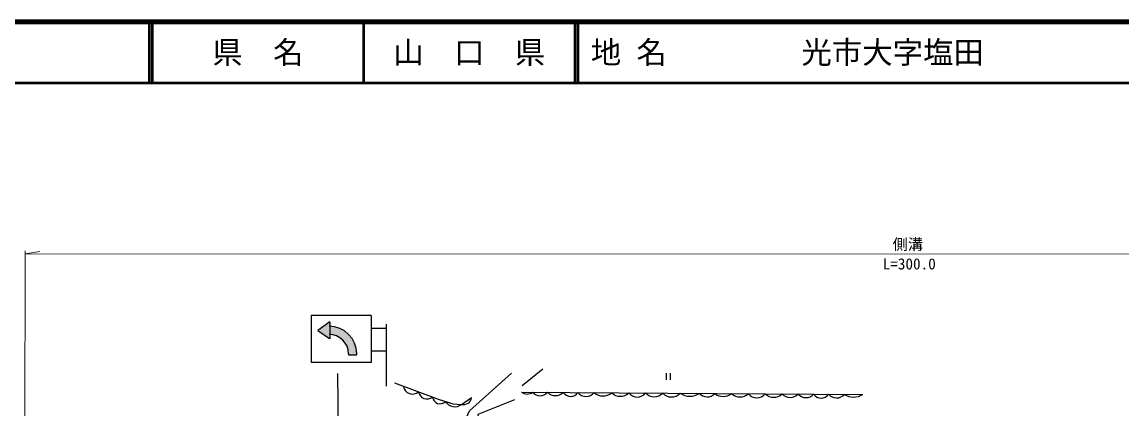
# Model space of a CAD drawing. Units: millimetres at full size, sheet at 1:1000; details may follow other scales. Extents: x -60276326 to 220865903, y -217379184 to 46736771.
# Drawn here: x 276819 to 457746, y 316466 to 380000 of the extents above; entities that cross this region are included whole.
import ezdxf
from ezdxf.enums import TextEntityAlignment as Align

# ---------------------------------------------------------------- set-up
doc = ezdxf.new("R2010")
doc.units = ezdxf.units.MM
doc.header["$LTSCALE"] = 1000
for name, color, linetype, lineweight in [('M-BGD', 7, 'Continuous', 25), ('M-STR-HTXT', 7, 'Continuous', 13), ('M-STR-STRC', 7, 'Continuous', 25), ('M-TTL', 2, 'Continuous', 140), ('M-TTL-LINE', 7, 'Continuous', 50)]:
    doc.layers.add(name, color=color, linetype=linetype, lineweight=lineweight)
doc.layers.add('M-TTL-TXT', color=7, linetype='Continuous')
doc.styles.add('ＭＳ ゴシック', font='')
doc.styles.get('ＭＳ ゴシック').set_extended_font_data('MS Gothic')

msp = doc.modelspace()

# ---------------------------------------------------------------- hatches: boundary and pattern name
at = {"layer": 'M-STR-STRC'}
for points in [[(327390, 327909), (327477, 327848), (327477, 328573), (327477, 329923), (327477, 330648), (325477, 329248)], [(327533, 328567), (327589, 328563), (327644, 328557), (327700, 328551), (327755, 328544), (327810, 328537), (327866, 328528), (327920, 328518), (327975, 328507), (328030, 328495), (328084, 328482), (328138, 328469), (328192, 328454), (328246, 328438), (328299, 328422), (328352, 328405), (328405, 328386), (328457, 328367), (328510, 328347), (328561, 328326), (328613, 328304), (328664, 328281), (328714, 328257), (328764, 328232), (328814, 328207), (328863, 328180), (328912, 328153), (328960, 328125), (329008, 328096), (329055, 328066), (329102, 328036), (329148, 328005), (329194, 327972), (329239, 327939), (329283, 327906), (329327, 327871), (329371, 327836), (329413, 327800), (329455, 327763), (329497, 327725), (329537, 327687), (329577, 327648), (329617, 327609), (329655, 327568), (329693, 327527), (329731, 327486), (329767, 327444), (329803, 327401), (329838, 327357), (329872, 327313), (329906, 327268), (329938, 327223), (329970, 327177), (330001, 327131), (330032, 327084), (330061, 327036), (330090, 326988), (330117, 326940), (330144, 326891), (330170, 326842), (330195, 326792), (330220, 326741), (330243, 326691), (330266, 326640), (330287, 326588), (330308, 326536), (330328, 326484), (330347, 326432), (330365, 326379), (330382, 326326), (330398, 326272), (330413, 326218), (330428, 326164), (330441, 326110), (330453, 326056), (330465, 326001), (330475, 325946), (330485, 325891), (330493, 325836), (330501, 325781), (330508, 325725), (330513, 325670), (330518, 325614), (330522, 325558), (330524, 325502), (330526, 325447), (330527, 325391), (330527, 325373), (330527, 325223), (331877, 325223), (331877, 325373), (331877, 325382), (331876, 325461), (331874, 325541), (331870, 325620), (331865, 325699), (331859, 325779), (331851, 325858), (331842, 325936), (331832, 326015), (331820, 326094), (331806, 326172), (331792, 326250), (331776, 326328), (331758, 326405), (331740, 326483), (331720, 326559), (331698, 326636), (331676, 326712), (331652, 326788), (331626, 326863), (331600, 326938), (331572, 327012), (331542, 327086), (331512, 327159), (331480, 327232), (331447, 327304), (331413, 327376), (331377, 327447), (331340, 327517), (331302, 327587), (331263, 327656), (331223, 327724), (331181, 327792), (331138, 327859), (331094, 327925), (331049, 327990), (331003, 328055), (330956, 328119), (330907, 328181), (330858, 328243), (330807, 328305), (330755, 328365), (330702, 328424), (330649, 328483), (330594, 328540), (330538, 328597), (330481, 328652), (330424, 328707), (330365, 328760), (330305, 328813), (330245, 328864), (330184, 328915), (330121, 328964), (330058, 329012), (329994, 329059), (329930, 329105), (329864, 329150), (329798, 329194), (329731, 329237), (329663, 329278), (329594, 329318), (329525, 329357), (329455, 329395), (329385, 329431), (329314, 329467), (329242, 329501), (329170, 329533), (329097, 329565), (329023, 329595), (328949, 329624), (328875, 329652), (328800, 329678), (328725, 329703), (328649, 329727), (328573, 329749), (328496, 329770), (328419, 329790), (328342, 329809), (328264, 329826), (328187, 329841), (328109, 329856), (328030, 329869), (327952, 329880), (327873, 329890), (327794, 329899), (327715, 329907), (327636, 329913), (327556, 329917), (327477, 329921), (327477, 328573), (327477, 328570)]]:
    msp.add_hatch(color=256, dxfattribs=at).paths.add_polyline_path(points)

# ---------------------------------------------------------------- linework, layer by layer
at = {"layer": 'M-BGD'}
for p, q in [((362484, 322869), (359104, 320127)), ((382771, 322214), (382771, 321096)), ((383438, 322214), (383438, 321096)), ((358993, 319081), (415120, 318694))]:
    msp.add_line(p, q, dxfattribs=at)
for points in [[(353133, 305442), (348002, 305944), (349847, 314654), (350416, 315982), (357326, 322189)], [(338061, 320592), (345420, 317891), (346698, 317495), (347673, 317171), (349095, 317071), (350774, 318195)], [(357820, 317839), (351809, 315423), (351957, 314368), (359623, 314368), (371578, 314376), (384694, 314150), (397307, 313491), (409992, 313073), (418354, 312769), (426282, 312688)]]:
    msp.add_lwpolyline(points, dxfattribs=at)
for centre, radius, start, end in [((341056, 320240), 1480, 188.11769, 311.56808), ((343423, 319358), 1403, 189.24334, 310.44244), ((359913, 320247), 1485, 231.68728, 307.52183), ((362050, 320065), 1584, 218.95856, 320.25055), ((364566, 320334), 1825, 224.65054, 314.55857), ((367053, 319832), 1447, 213.47976, 325.72935), ((369607, 320123), 1752, 219.15279, 320.05632), ((372391, 320626), 2173, 228.4877, 310.72141), ((375219, 320425), 2020, 225.70664, 313.50246), ((378010, 320033), 1764, 217.47804, 321.73106), ((380811, 320254), 1932, 222.84418, 316.36493), ((383643, 320201), 1922, 221.73065, 317.47846), ((386667, 321206), 2809, 235.10897, 304.10014), ((389506, 319956), 1660, 220.4097, 318.7994), ((392157, 320598), 2231, 231.06481, 308.14429), ((394930, 320337), 2043, 226.98399, 312.22512), ((397695, 319925), 1775, 218.33106, 320.87805), ((400473, 320256), 2017, 226.00575, 313.20336), ((403173, 319973), 1775, 221.98638, 317.22272), ((405761, 319885), 1703, 221.01097, 318.19814), ((408262, 319564), 1476, 213.47976, 325.72935), ((410788, 319847), 1717, 220.46519, 318.74392), ((413615, 321043), 2790, 236.5747, 302.63441), ((345590, 318433), 1266, 186.48384, 316.08831), ((347996, 318374), 1704, 208.70099, 310.13296), ((349426, 318393), 1363, 255.94252, 351.61963)]:
    msp.add_arc(centre, radius, start, end, dxfattribs=at)
at = {"layer": 'M-STR-HTXT'}
for p, q in [((277324, 342355), (277229, 296488)), ((277323, 341855), (279748, 342239)), ((277323, 341855), (573635, 341724))]:
    msp.add_line(p, q, dxfattribs=at)
at = {"layer": 'M-STR-STRC'}
for p, q in [((334238, 331679), (324388, 331679)), ((324388, 331679), (324388, 323979)), ((334238, 331679), (334238, 323979)), ((327477, 330648), (325477, 329248)), ((327477, 330648), (327477, 327848)), ((336738, 329541), (334238, 329541)), ((336738, 330262), (336738, 320062)), ((325477, 329248), (327390, 327909)), ((336738, 325824), (334238, 325824)), ((334238, 323979), (324388, 323979)), ((330527, 325373), (330527, 325223)), ((330527, 325223), (331877, 325223)), ((331877, 325223), (331877, 325373)), ((328718, 322170), (329011, 297194))]:
    msp.add_line(p, q, dxfattribs=at)
for radius in [4550, 3200]:
    msp.add_arc((327327, 325373), radius, 0, 90, dxfattribs=at)
at = {"layer": 'M-TTL'}
msp.add_line((680000, 380000), (40000, 380000), dxfattribs=at)
at = {"layer": 'M-TTL-LINE'}
for p, q in [((297750, 380000), (297750, 370000)), ((298250, 380000), (298250, 370000)), ((333000, 380000), (333000, 370000)), ((367750, 380000), (367750, 370000)), ((368250, 380000), (368250, 370000)), ((40000, 370000), (680000, 370000))]:
    msp.add_line(p, q, dxfattribs=at)

# ---------------------------------------------------------------- texts
at = {"layer": 'M-STR-HTXT', "style": 'ＭＳ ゴシック'}
for s, p in [('側溝', (420020, 341946)), ('L=300.0', (418387, 338723))]:
    msp.add_text(s, height=1833, rotation=359.975, dxfattribs=at).set_placement(p, align=Align.BOTTOM_LEFT)
at = {"layer": 'M-TTL-TXT', "style": 'ＭＳ ゴシック'}
for s, p in [('県\u3000名', (315625, 375000)), ('山\u3000口\u3000県', (350375, 375000))]:
    msp.add_text(s, height=3666, dxfattribs=at).set_placement(p, align=Align.MIDDLE_CENTER)
for s, p in [('地 名', (370380, 375000)), ('光市大字塩田', (405024, 375000))]:
    msp.add_text(s, height=3666, dxfattribs=at).set_placement(p, align=Align.MIDDLE_LEFT)

doc.saveas('drawing.dxf')
